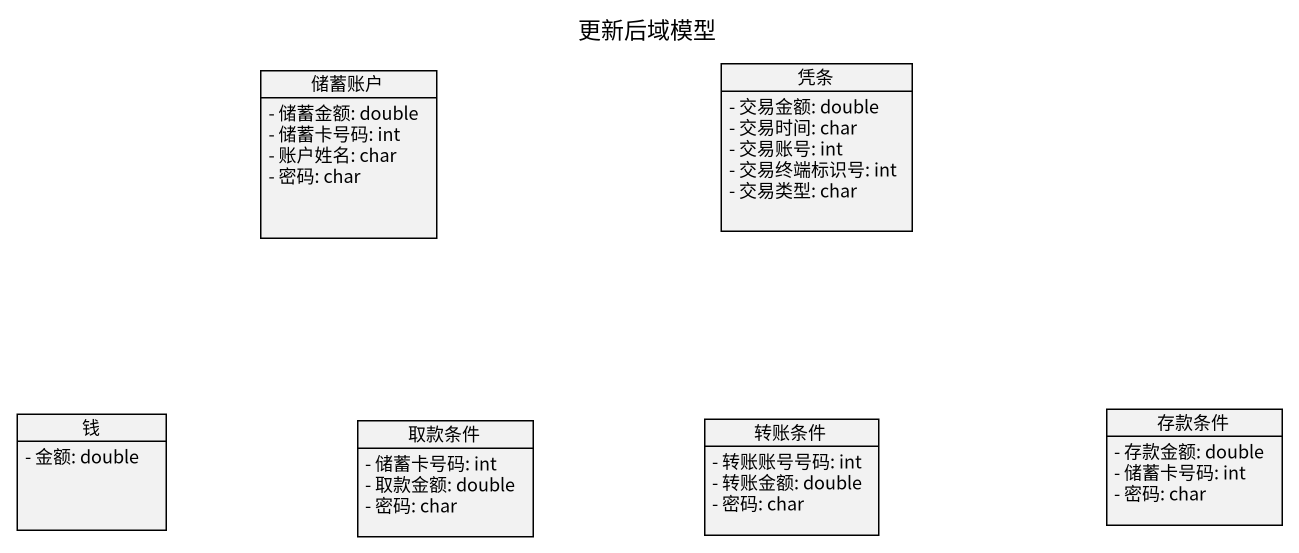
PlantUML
@startuml
title 更新后域模型
hide circle
hide empty members
skinparam classAttributeIconSize 0
class 储蓄账户 {
  - 储蓄金额: double
  - 储蓄卡号码: int
  - 账户姓名: char
  - 密码: char
}
class 凭条 {
  - 交易金额: double
  - 交易时间: char
  - 交易账号: int
  - 交易终端标识号: int
  - 交易类型: char
}
class 钱 {
  - 金额: double
}
class 取款条件 {
  - 储蓄卡号码: int
  - 取款金额: double
  - 密码: char
}
class 转账条件 {
  - 转账账号号码: int
  - 转账金额: double
  - 密码: char
}
class 存款条件 {
  - 存款金额: double
  - 储蓄卡号码: int
  - 密码: char
}
@enduml
